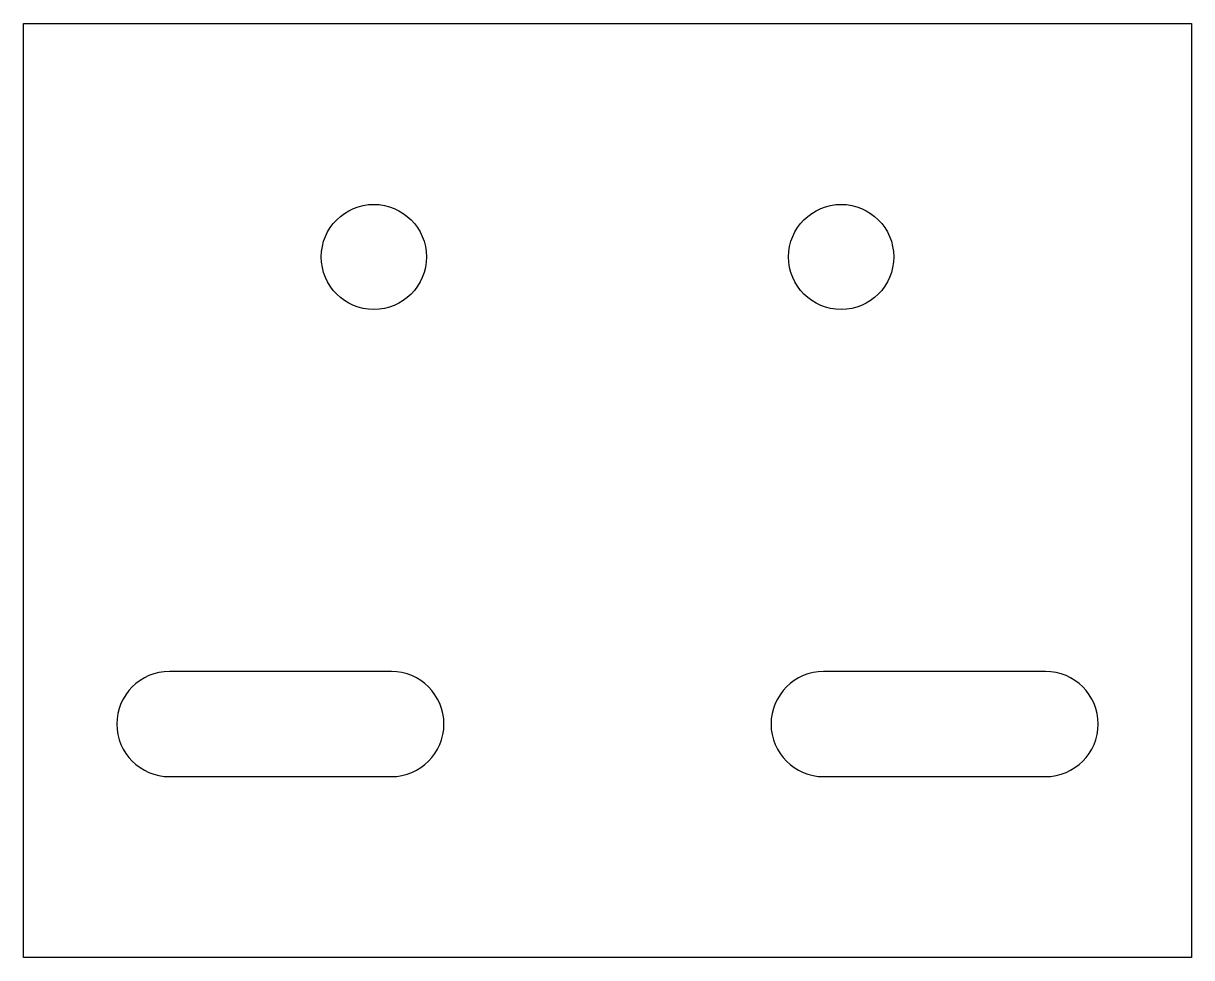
# Model space of a CAD drawing. Header units: millimetres. Extents: x -50 to 50, y -40 to 40.
import ezdxf

# ---------------------------------------------------------------- set-up
doc = ezdxf.new("R2010")
doc.units = ezdxf.units.MM

msp = doc.modelspace()

# ---------------------------------------------------------------- linework, layer by layer
for p, q in [((-50, -40, -6.35), (-50, 40, -6.35)), ((-50, 40, -6.35), (50, 40, -6.35)), ((50, 40, -6.35), (50, -40, -6.35)), ((-18.5, -15.5, -6.35), (-37.5, -15.5, -6.35)), ((37.5, -15.5, -6.35), (18.5, -15.5, -6.35)), ((-37.5, -24.5, -6.35), (-18.5, -24.5, -6.35)), ((18.5, -24.5, -6.35), (37.5, -24.5, -6.35)), ((50, -40, -6.35), (-50, -40, -6.35))]:
    msp.add_line(p, q)
for centre in [(-20, 20, -6.35), (20, 20, -6.35)]:
    msp.add_circle(centre, 4.5)
for centre, start, end in [((-37.5, -20, -6.35), 90, 270), ((-18.5, -20, -6.35), 270, 450), ((18.5, -20, -6.35), 90, 270), ((37.5, -20, -6.35), 270, 450)]:
    msp.add_arc(centre, 4.5, start, end)

doc.saveas('drawing.dxf')
